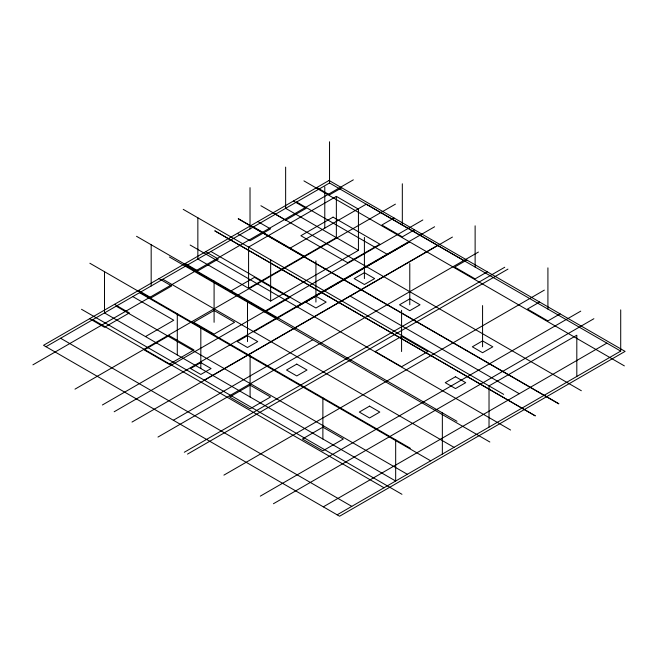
<?xml version="1.0" encoding="UTF-8"?>
<svg xmlns="http://www.w3.org/2000/svg" width="658" height="658" viewBox="0 0 658 658"><rect width="100%" height="100%" fill="white"/><g stroke="black" fill="none" stroke-linecap="round" stroke-linejoin="round"><path stroke-width="0.99" d="M253.807 331.755L409.523 241.848L297.145 306.801M45.97 346.708L329.535 182.998L620.708 351.109L620.708 309.877M32.9 364.845L353.338 179.84M341.732 187.785L329.535 194.826L316.852 187.505M336.361 196.397L248.576 247.087L248.576 288.311L336.361 237.628L336.361 196.397L358.437 209.145L358.437 250.369L270.644 301.051L197.852 259.022L197.852 217.798M289.75 248.346L366.235 204.186L463.783 260.502M145.467 336.575L173.77 320.24L132.793 296.585M229.609 291.724L254.49 277.363L289.602 297.638L264.73 311.999M74.987 389.149L395.425 204.144M394.035 217.987L381.846 225.028L402.326 236.847L414.524 229.815M102.409 404.974L422.847 219.969M114.171 411.768L434.609 226.763M204.235 380.151L437.554 245.442M132.003 422.066L452.441 237.061M173.358 420.256L312.772 339.767M157.978 437.06L478.415 252.055M466.835 260.009L454.637 267.049L475.125 278.877L487.315 271.836M184.298 452.26L504.735 267.255M187.514 454.11L507.951 269.114M223.909 475.125L544.347 290.12M539.626 302.038L527.436 309.079L547.917 320.907L560.114 313.866M260.313 496.14L580.751 311.135M273.448 503.724L593.886 318.719M323.317 506.841L606.882 343.122M337.143 514.819L620.708 351.109M303.93 180.884L624.368 365.889M296.618 202.006L387.578 254.523M293.443 201.019L306.126 208.339L285.638 220.167L272.963 212.847M358.437 250.369L285.638 208.339L285.638 167.116M260.897 205.732L581.335 390.729M257.829 221.581L270.512 228.902L250.024 240.729L237.349 233.409M253.453 226.928L304.177 256.209M238.418 218.711L558.856 403.716M238.221 218.826L558.658 403.823M349.982 296.001L519.252 393.714M183.22 209.351L503.658 394.356M210.897 251.496L301.858 304.012M205.65 251.701L218.333 259.022L197.852 270.849L185.169 263.529M190.137 245.023L510.575 430.028M136.543 236.304L456.981 421.301M186.181 265.766L277.141 318.283M169.402 256.998L489.84 442.003M162.847 279.239L454.02 447.341M158.981 278.655L171.656 285.975L151.175 297.803L138.493 290.482M89.866 263.249L410.304 448.254M139.504 292.711L430.677 460.822M114.5 304.333L129.371 312.92L104.499 327.281L89.62 318.694M116.17 306.184L407.343 474.295M81.518 309.293L401.956 494.298M92.827 319.656L384.001 487.767M60.602 338.261L351.775 506.372M576.811 376.45L576.811 335.226L489.026 385.909L489.026 427.132M547.917 267.855L547.917 309.079M482.569 305.583L482.569 346.807M475.125 225.826L475.125 267.049M442.349 412.854L442.349 454.078M409.778 263.554L409.778 304.777M402.326 183.796L402.326 225.028M401.577 310.313L401.577 351.536M395.672 439.807L395.672 481.031L104.499 312.92L104.499 271.696M364.409 237.357L364.409 278.589M329.535 141.774L329.535 182.998M324.781 186.897L324.781 228.12M322.881 397.777L322.881 439.001M315.922 260.864L315.922 302.088M270.644 259.828L270.644 301.051M250.024 187.678L250.024 228.902M250.089 355.748L250.089 396.98M247.498 300.361L247.498 341.584M214.089 281.073L214.089 322.297M200.822 327.314L200.822 368.538M177.29 313.726L177.29 354.95M151.175 244.751L151.175 285.975M329.049 180.465L43.535 345.302L339.586 516.226L625.1 351.388L329.049 180.465M333.071 217.14L300.879 235.729L347.704 262.756L379.896 244.176L333.071 217.14M169.122 335.588L144.25 349.949L169.122 364.31L193.995 349.949L169.122 335.588M214.089 310.469L193.608 322.297L214.089 334.124L234.577 322.297L214.089 310.469M200.822 362.624L190.581 368.538L200.822 374.451L211.07 368.538L200.822 362.624M247.498 335.67L237.258 341.584L247.498 347.498L257.747 341.584L247.498 335.67M315.922 296.174L305.674 302.088L315.922 308.002L326.162 302.088L315.922 296.174M364.409 272.675L354.168 278.589L364.409 284.495L374.649 278.589L364.409 272.675M250.089 385.152L229.601 396.98L250.089 408.799L270.57 396.98L250.089 385.152M296.758 364.113L286.518 370.026L296.758 375.94L307.006 370.026L296.758 364.113M409.778 298.864L399.538 304.777L409.778 310.691L420.018 304.777L409.778 298.864M401.577 336.337L375.241 351.536L401.577 366.745L427.914 351.536L401.577 336.337M322.881 427.174L302.392 439.001L322.881 450.829L343.361 439.001L322.881 427.174M369.557 406.142L359.309 412.056L369.557 417.97L379.798 412.056L369.557 406.142M482.569 340.893L472.329 346.807L482.569 352.721L492.817 346.807L482.569 340.893M455.484 376.746L445.236 382.66L455.484 388.574L465.724 382.66L455.484 376.746M535.201 415.815L214.763 230.81L535.193 415.815"/></g></svg>
